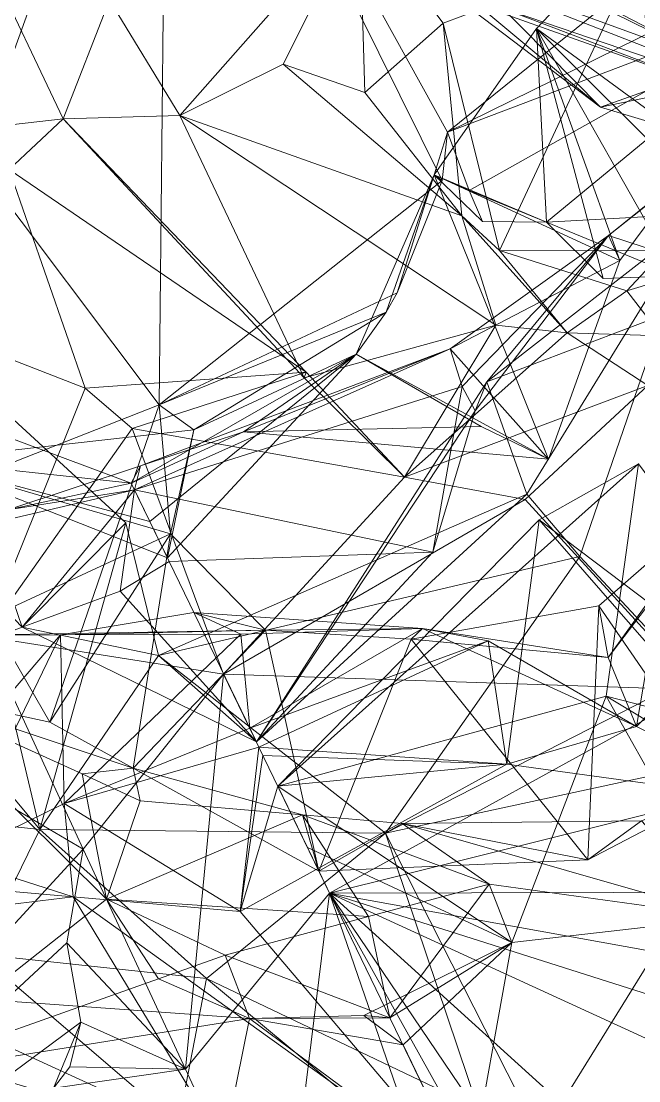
# Model space of a CAD drawing. Extents: x 8150 to 8561, y 2087 to 2332.
# Drawn here: x 8345.3 to 8384.7, y 2209.9 to 2277.4 of the extents above; entities that cross this region are included whole.
import ezdxf

# ---------------------------------------------------------------- set-up
doc = ezdxf.new("R2010")
doc.units = 0
doc.header["$MEASUREMENT"] = 0
doc.linetypes.add('CONTINUOUS2', pattern=[0])

msp = doc.modelspace()

# ---------------------------------------------------------------- linework, layer by layer
at = {"color": 7, "linetype": 'CONTINUOUS', "lineweight": 0}
msp.add_polyline3d([(8164.782, 2169.498, -1409.912), (8213.797, 2153.339, -1416.019), (8247.612, 2162.975, -1414.28), (8281.565, 2173.566, -1406.783), (8298.594, 2181.527, -1403.927), (8317.851, 2190.504, -1397.535), (8349.284, 2224.682, -1375), (8358.248, 2235.84, -1364.345)], dxfattribs=at)
at = {"color": 2, "linetype": 'CONTINUOUS2', "lineweight": 0}
for points in [[(8340.064, 2273.407, -1055.55), (8337.543, 2278.615, -1064.716), (8354.658, 2302.637, -1050), (8340.064, 2273.407, -1055.55)], [(8342.374, 2268.633, -1054.344), (8340.064, 2273.407, -1055.55), (8354.658, 2302.637, -1050), (8342.374, 2268.633, -1054.344)], [(8354.13, 2253.005, -1050), (8342.374, 2268.633, -1054.344), (8354.658, 2302.637, -1050), (8354.13, 2253.005, -1050)], [(8354.13, 2253.005, -1050), (8354.658, 2302.637, -1050), (8372.185, 2267.297, -1050), (8354.13, 2253.005, -1050)], [(8372.528, 2270.386, -1050), (8372.185, 2267.297, -1050), (8354.658, 2302.637, -1050), (8372.528, 2270.386, -1050)], [(8354.658, 2302.637, -1050), (8399.52, 2292.139, -1050), (8372.528, 2270.386, -1050), (8354.658, 2302.637, -1050)], [(8399.643, 2283.736, -1050), (8372.528, 2270.386, -1050), (8399.52, 2292.139, -1050), (8399.643, 2283.736, -1050)], [(8350.971, 2278.813, -1325), (8355.465, 2271.449, -1325), (8366.913, 2284.42, -1311.442), (8350.971, 2278.813, -1325)], [(8355.465, 2271.449, -1325), (8362.04, 2274.719, -1324.148), (8366.913, 2284.42, -1311.442), (8355.465, 2271.449, -1325)], [(8366.913, 2284.42, -1311.442), (8362.04, 2274.719, -1324.148), (8367.255, 2272.9, -1321.717), (8366.913, 2284.42, -1311.442)], [(8366.913, 2284.42, -1311.442), (8372.233, 2277.312, -1314.733), (8384.788, 2282.013, -1302.714), (8366.913, 2284.42, -1311.442)], [(8367.255, 2272.9, -1321.717), (8372.233, 2277.312, -1314.733), (8366.913, 2284.42, -1311.442), (8367.255, 2272.9, -1321.717)], [(8378.19, 2276.986, -1073), (8393.946, 2265.477, -1050), (8385.281, 2284.455, -1073), (8378.19, 2276.986, -1073)], [(8387.56, 2267.645, -1095), (8378.19, 2276.986, -1073), (8385.281, 2284.455, -1073), (8387.56, 2267.645, -1095)], [(8399.643, 2283.736, -1050), (8397.092, 2279.695, -1050), (8372.528, 2270.386, -1050), (8399.643, 2283.736, -1050)], [(8389.836, 2274.671, -1225), (8391.144, 2279.298, -1200), (8373.981, 2282.895, -1211.511), (8389.836, 2274.671, -1225)], [(8373.981, 2282.895, -1211.511), (8374.23, 2282.325, -1225), (8389.836, 2274.671, -1225), (8373.981, 2282.895, -1211.511)], [(8374.23, 2282.325, -1225), (8373.855, 2280.509, -1241.635), (8389.836, 2274.671, -1225), (8374.23, 2282.325, -1225)], [(8343.131, 2281.49, -1325), (8340.723, 2270.403, -1338.502), (8348.012, 2271.223, -1334.986), (8343.131, 2281.49, -1325)], [(8348.012, 2271.223, -1334.986), (8350.971, 2278.813, -1325), (8343.131, 2281.49, -1325), (8348.012, 2271.223, -1334.986)], [(8384.788, 2282.013, -1302.714), (8372.233, 2277.312, -1314.733), (8375.831, 2262.842, -1325), (8384.788, 2282.013, -1302.714)], [(8374.778, 2279.872, -1279.952), (8384.741, 2281.469, -1300), (8398.174, 2270.747, -1296.91), (8374.778, 2279.872, -1279.952)], [(8375.831, 2262.842, -1325), (8386.333, 2262.812, -1322.724), (8384.788, 2282.013, -1302.714), (8375.831, 2262.842, -1325)], [(8382.277, 2271.96, -1250), (8373.855, 2280.509, -1241.635), (8374.171, 2278.115, -1250), (8382.277, 2271.96, -1250)], [(8382.277, 2271.96, -1250), (8389.836, 2274.671, -1225), (8373.855, 2280.509, -1241.635), (8382.277, 2271.96, -1250)], [(8373.901, 2266.653, -1050), (8372.528, 2270.386, -1050), (8397.092, 2279.695, -1050), (8373.901, 2266.653, -1050)], [(8397.092, 2279.695, -1050), (8378.831, 2264.637, -1050), (8373.901, 2266.653, -1050), (8397.092, 2279.695, -1050)], [(8375.839, 2278.339, -1275), (8374.778, 2279.872, -1279.952), (8398.174, 2270.747, -1296.91), (8375.839, 2278.339, -1275)], [(8378.831, 2264.637, -1050), (8397.092, 2279.695, -1050), (8393.946, 2265.477, -1050), (8378.831, 2264.637, -1050)], [(8348.012, 2271.223, -1334.986), (8355.465, 2271.449, -1325), (8350.971, 2278.813, -1325), (8348.012, 2271.223, -1334.986)], [(8382.277, 2271.96, -1250), (8374.171, 2278.115, -1250), (8374.379, 2278.542, -1268.985), (8382.277, 2271.96, -1250)], [(8375.839, 2278.339, -1275), (8388.975, 2273.36, -1275), (8374.379, 2278.542, -1268.985), (8375.839, 2278.339, -1275)], [(8374.379, 2278.542, -1268.985), (8388.975, 2273.36, -1275), (8382.277, 2271.96, -1250), (8374.379, 2278.542, -1268.985)], [(8388.975, 2273.36, -1275), (8375.839, 2278.339, -1275), (8398.174, 2270.747, -1296.91), (8388.975, 2273.36, -1275)], [(8372.233, 2277.312, -1314.733), (8367.255, 2272.9, -1321.717), (8373.44, 2265.041, -1325), (8372.233, 2277.312, -1314.733)], [(8371.659, 2267.651, -1073), (8378.831, 2264.637, -1050), (8378.19, 2276.986, -1073), (8371.659, 2267.651, -1073)], [(8383.506, 2262.206, -1095), (8371.659, 2267.651, -1073), (8378.19, 2276.986, -1073), (8383.506, 2262.206, -1095)], [(8372.233, 2277.312, -1314.733), (8373.44, 2265.041, -1325), (8375.831, 2262.842, -1325), (8372.233, 2277.312, -1314.733)], [(8378.831, 2264.637, -1050), (8382.442, 2261.053, -1050), (8378.19, 2276.986, -1073), (8378.831, 2264.637, -1050)], [(8387.135, 2261.229, -1050), (8378.19, 2276.986, -1073), (8382.442, 2261.053, -1050), (8387.135, 2261.229, -1050)], [(8393.946, 2265.477, -1050), (8378.19, 2276.986, -1073), (8387.135, 2261.229, -1050), (8393.946, 2265.477, -1050)], [(8387.56, 2267.645, -1095), (8383.506, 2262.206, -1095), (8378.19, 2276.986, -1073), (8387.56, 2267.645, -1095)], [(8373.44, 2265.041, -1325), (8362.04, 2274.719, -1324.148), (8355.465, 2271.449, -1325), (8373.44, 2265.041, -1325)], [(8373.44, 2265.041, -1325), (8367.255, 2272.9, -1321.717), (8362.04, 2274.719, -1324.148), (8373.44, 2265.041, -1325)], [(8389.836, 2274.671, -1225), (8382.277, 2271.96, -1250), (8387.081, 2270.533, -1250), (8389.836, 2274.671, -1225)], [(8387.081, 2270.533, -1250), (8382.277, 2271.96, -1250), (8388.975, 2273.36, -1275), (8387.081, 2270.533, -1250)], [(8355.465, 2271.449, -1325), (8348.012, 2271.223, -1334.986), (8363.381, 2254.728, -1342.36), (8355.465, 2271.449, -1325)], [(8363.381, 2254.728, -1342.36), (8375.592, 2258.073, -1336.178), (8355.465, 2271.449, -1325), (8363.381, 2254.728, -1342.36)], [(8373.44, 2265.041, -1325), (8355.465, 2271.449, -1325), (8375.592, 2258.073, -1336.178), (8373.44, 2265.041, -1325)], [(8348.012, 2271.223, -1334.986), (8340.723, 2270.403, -1338.502), (8344.582, 2267.99, -1350), (8348.012, 2271.223, -1334.986)], [(8363.501, 2255.087, -1350), (8348.012, 2271.223, -1334.986), (8344.582, 2267.99, -1350), (8363.501, 2255.087, -1350)], [(8363.381, 2254.728, -1342.36), (8348.012, 2271.223, -1334.986), (8363.501, 2255.087, -1350), (8363.381, 2254.728, -1342.36)], [(8372.185, 2267.297, -1050), (8372.528, 2270.386, -1050), (8371.659, 2267.651, -1073), (8372.185, 2267.297, -1050)], [(8371.659, 2267.651, -1073), (8372.528, 2270.386, -1050), (8373.901, 2266.653, -1050), (8371.659, 2267.651, -1073)], [(8354.13, 2253.005, -1050), (8338.937, 2247.034, -1051.706), (8342.374, 2268.633, -1054.344), (8354.13, 2253.005, -1050)], [(8332.65, 2260.579, -1360.365), (8349.426, 2254.065, -1354.095), (8344.582, 2267.99, -1350), (8332.65, 2260.579, -1360.365)], [(8363.501, 2255.087, -1350), (8344.582, 2267.99, -1350), (8349.426, 2254.065, -1354.095), (8363.501, 2255.087, -1350)], [(8388.318, 2268.161, -1120), (8382.782, 2263.799, -1120), (8387.56, 2267.645, -1095), (8388.318, 2268.161, -1120)], [(8391.813, 2260.839, -1136.149), (8382.782, 2263.799, -1120), (8388.318, 2268.161, -1120), (8391.813, 2260.839, -1136.149)], [(8369.313, 2260.132, -1050), (8354.13, 2253.005, -1050), (8372.185, 2267.297, -1050), (8369.313, 2260.132, -1050)], [(8371.659, 2267.651, -1073), (8366.703, 2256.242, -1050), (8368.612, 2258.916, -1050), (8371.659, 2267.651, -1073)], [(8378.955, 2249.544, -1095.827), (8366.703, 2256.242, -1050), (8371.659, 2267.651, -1073), (8378.955, 2249.544, -1095.827)], [(8368.612, 2258.916, -1050), (8369.313, 2260.132, -1050), (8371.659, 2267.651, -1073), (8368.612, 2258.916, -1050)], [(8369.313, 2260.132, -1050), (8372.185, 2267.297, -1050), (8371.659, 2267.651, -1073), (8369.313, 2260.132, -1050)], [(8373.901, 2266.653, -1050), (8374.758, 2264.68, -1050), (8371.659, 2267.651, -1073), (8373.901, 2266.653, -1050)], [(8371.659, 2267.651, -1073), (8374.758, 2264.68, -1050), (8378.831, 2264.637, -1050), (8371.659, 2267.651, -1073)], [(8371.659, 2267.651, -1073), (8383.506, 2262.206, -1095), (8378.955, 2249.544, -1095.827), (8371.659, 2267.651, -1073)], [(8383.506, 2262.206, -1095), (8387.56, 2267.645, -1095), (8382.782, 2263.799, -1120), (8383.506, 2262.206, -1095)], [(8373.901, 2266.653, -1050), (8378.831, 2264.637, -1050), (8374.758, 2264.68, -1050), (8373.901, 2266.653, -1050)], [(8404.633, 2266.526, -1309.17), (8386.333, 2262.812, -1322.724), (8383.958, 2260.26, -1325), (8404.633, 2266.526, -1309.17)], [(8383.958, 2260.26, -1325), (8386.157, 2257.391, -1325), (8404.633, 2266.526, -1309.17), (8383.958, 2260.26, -1325)], [(8378.831, 2264.637, -1050), (8393.946, 2265.477, -1050), (8387.135, 2261.229, -1050), (8378.831, 2264.637, -1050)], [(8375.592, 2258.073, -1336.178), (8380.151, 2257.595, -1334.814), (8373.44, 2265.041, -1325), (8375.592, 2258.073, -1336.178)], [(8375.831, 2262.842, -1325), (8373.44, 2265.041, -1325), (8380.151, 2257.595, -1334.814), (8375.831, 2262.842, -1325)], [(8391.813, 2260.839, -1136.149), (8388.357, 2264.832, -1150), (8375.036, 2254.469, -1140.257), (8391.813, 2260.839, -1136.149)], [(8377.582, 2247.302, -1149.198), (8375.036, 2254.469, -1140.257), (8388.357, 2264.832, -1150), (8377.582, 2247.302, -1149.198)], [(8380.957, 2243.347, -1160.461), (8377.582, 2247.302, -1149.198), (8388.357, 2264.832, -1150), (8380.957, 2243.347, -1160.461)], [(8387.135, 2261.229, -1050), (8382.442, 2261.053, -1050), (8378.831, 2264.637, -1050), (8387.135, 2261.229, -1050)], [(8380.957, 2243.347, -1160.461), (8388.357, 2264.832, -1150), (8388.103, 2235.687, -1175), (8380.957, 2243.347, -1160.461)], [(8373.449, 2254.17, -1120), (8372.679, 2256.564, -1113.485), (8382.782, 2263.799, -1120), (8373.449, 2254.17, -1120)], [(8372.679, 2256.564, -1113.485), (8383.506, 2262.206, -1095), (8382.782, 2263.799, -1120), (8372.679, 2256.564, -1113.485)], [(8374.282, 2252.618, -1124.147), (8373.449, 2254.17, -1120), (8382.782, 2263.799, -1120), (8374.282, 2252.618, -1124.147)], [(8374.282, 2252.618, -1124.147), (8382.782, 2263.799, -1120), (8375.036, 2254.469, -1140.257), (8374.282, 2252.618, -1124.147)], [(8382.782, 2263.799, -1120), (8391.813, 2260.839, -1136.149), (8375.036, 2254.469, -1140.257), (8382.782, 2263.799, -1120)], [(8375.831, 2262.842, -1325), (8383.958, 2260.26, -1325), (8386.333, 2262.812, -1322.724), (8375.831, 2262.842, -1325)], [(8375.831, 2262.842, -1325), (8380.151, 2257.595, -1334.814), (8383.958, 2260.26, -1325), (8375.831, 2262.842, -1325)], [(8378.955, 2249.544, -1095.827), (8383.506, 2262.206, -1095), (8372.679, 2256.564, -1113.485), (8378.955, 2249.544, -1095.827)], [(8349.426, 2254.065, -1354.095), (8332.65, 2260.579, -1360.365), (8343.018, 2238.243, -1366.209), (8349.426, 2254.065, -1354.095)], [(8354.13, 2253.005, -1050), (8369.313, 2260.132, -1050), (8368.612, 2258.916, -1050), (8354.13, 2253.005, -1050)], [(8386.157, 2257.391, -1325), (8383.958, 2260.26, -1325), (8380.151, 2257.595, -1334.814), (8386.157, 2257.391, -1325)], [(8368.612, 2258.916, -1050), (8356.349, 2251.416, -1050), (8354.13, 2253.005, -1050), (8368.612, 2258.916, -1050)], [(8368.612, 2258.916, -1050), (8366.703, 2256.242, -1050), (8356.349, 2251.416, -1050), (8368.612, 2258.916, -1050)], [(8375.592, 2258.073, -1336.178), (8363.381, 2254.728, -1342.36), (8369.775, 2248.389, -1350), (8375.592, 2258.073, -1336.178)], [(8369.775, 2248.389, -1350), (8380.151, 2257.595, -1334.814), (8375.592, 2258.073, -1336.178), (8369.775, 2248.389, -1350)], [(8346.535, 2225.949, -1175), (8343.31, 2229.805, -1175), (8339.033, 2257.4, -1150), (8346.535, 2225.949, -1175)], [(8339.033, 2257.4, -1150), (8352.024, 2245.481, -1150), (8346.535, 2225.949, -1175), (8339.033, 2257.4, -1150)], [(8339.033, 2257.4, -1150), (8345.398, 2238.829, -1120), (8352.024, 2245.481, -1150), (8339.033, 2257.4, -1150)], [(8341.124, 2237.252, -1120), (8345.398, 2238.829, -1120), (8339.033, 2257.4, -1150), (8341.124, 2237.252, -1120)], [(8380.151, 2257.595, -1334.814), (8369.775, 2248.389, -1350), (8385.297, 2254.235, -1325), (8380.151, 2257.595, -1334.814)], [(8380.151, 2257.595, -1334.814), (8385.297, 2254.235, -1325), (8386.157, 2257.391, -1325), (8380.151, 2257.595, -1334.814)], [(8372.679, 2256.564, -1113.485), (8373.449, 2254.17, -1120), (8352.562, 2247.585, -1106.442), (8372.679, 2256.564, -1113.485)], [(8372.679, 2256.564, -1113.485), (8352.562, 2247.585, -1106.442), (8352.954, 2249.114, -1095), (8372.679, 2256.564, -1113.485)], [(8352.954, 2249.114, -1095), (8359.517, 2251.285, -1095), (8372.679, 2256.564, -1113.485), (8352.954, 2249.114, -1095)], [(8378.955, 2249.544, -1095.827), (8372.679, 2256.564, -1113.485), (8359.517, 2251.285, -1095), (8378.955, 2249.544, -1095.827)], [(8352.352, 2248.019, -1080.393), (8353.535, 2245.575, -1073.108), (8366.703, 2256.242, -1050), (8352.352, 2248.019, -1080.393)], [(8359.517, 2251.285, -1095), (8352.352, 2248.019, -1080.393), (8366.703, 2256.242, -1050), (8359.517, 2251.285, -1095)], [(8353.535, 2245.575, -1073.108), (8354.663, 2243.246, -1066.163), (8366.703, 2256.242, -1050), (8353.535, 2245.575, -1073.108)], [(8356.349, 2251.416, -1050), (8366.703, 2256.242, -1050), (8354.663, 2243.246, -1066.163), (8356.349, 2251.416, -1050)], [(8359.517, 2251.285, -1095), (8366.703, 2256.242, -1050), (8374.671, 2251.633, -1088.936), (8359.517, 2251.285, -1095)], [(8378.955, 2249.544, -1095.827), (8374.671, 2251.633, -1088.936), (8366.703, 2256.242, -1050), (8378.955, 2249.544, -1095.827)], [(8349.426, 2254.065, -1354.095), (8352.421, 2251.493, -1355.38), (8363.501, 2255.087, -1350), (8349.426, 2254.065, -1354.095)], [(8363.501, 2255.087, -1350), (8352.421, 2251.493, -1355.38), (8369.775, 2248.389, -1350), (8363.501, 2255.087, -1350)], [(8363.501, 2255.087, -1350), (8369.775, 2248.389, -1350), (8363.381, 2254.728, -1342.36), (8363.501, 2255.087, -1350)], [(8360.335, 2231.528, -1137.315), (8374.282, 2252.618, -1124.147), (8375.036, 2254.469, -1140.257), (8360.335, 2231.528, -1137.315)], [(8360.335, 2231.528, -1137.315), (8375.036, 2254.469, -1140.257), (8377.582, 2247.302, -1149.198), (8360.335, 2231.528, -1137.315)], [(8343.018, 2238.243, -1366.209), (8352.421, 2251.493, -1355.38), (8349.426, 2254.065, -1354.095), (8343.018, 2238.243, -1366.209)], [(8373.449, 2254.17, -1120), (8371.585, 2243.613, -1120), (8352.562, 2247.585, -1106.442), (8373.449, 2254.17, -1120)], [(8377.467, 2246.979, -1350), (8385.297, 2254.235, -1325), (8369.775, 2248.389, -1350), (8377.467, 2246.979, -1350)], [(8371.585, 2243.613, -1120), (8373.449, 2254.17, -1120), (8374.282, 2252.618, -1124.147), (8371.585, 2243.613, -1120)], [(8377.467, 2246.979, -1350), (8388.557, 2234.839, -1350), (8385.297, 2254.235, -1325), (8377.467, 2246.979, -1350)], [(8352.352, 2248.019, -1080.393), (8340.444, 2252.441, -1073), (8338.931, 2249.462, -1073), (8352.352, 2248.019, -1080.393)], [(8354.13, 2253.005, -1050), (8347.171, 2232.785, -1050), (8338.937, 2247.034, -1051.706), (8354.13, 2253.005, -1050)], [(8344.483, 2246.311, -1095), (8340.444, 2252.441, -1073), (8352.352, 2248.019, -1080.393), (8344.483, 2246.311, -1095)], [(8354.13, 2253.005, -1050), (8354.861, 2244.775, -1050), (8347.171, 2232.785, -1050), (8354.13, 2253.005, -1050)], [(8356.349, 2251.416, -1050), (8354.861, 2244.775, -1050), (8354.13, 2253.005, -1050), (8356.349, 2251.416, -1050)], [(8371.585, 2243.613, -1120), (8374.282, 2252.618, -1124.147), (8360.335, 2231.528, -1137.315), (8371.585, 2243.613, -1120)], [(8354.861, 2244.775, -1050), (8356.349, 2251.416, -1050), (8338.931, 2249.462, -1073), (8354.861, 2244.775, -1050)], [(8356.349, 2251.416, -1050), (8354.663, 2243.246, -1066.163), (8338.931, 2249.462, -1073), (8356.349, 2251.416, -1050)], [(8352.421, 2251.493, -1355.38), (8343.018, 2238.243, -1366.209), (8358.248, 2235.84, -1364.345), (8352.421, 2251.493, -1355.38)], [(8359.517, 2251.285, -1095), (8352.954, 2249.114, -1095), (8352.352, 2248.019, -1080.393), (8359.517, 2251.285, -1095)], [(8358.248, 2235.84, -1364.345), (8369.775, 2248.389, -1350), (8352.421, 2251.493, -1355.38), (8358.248, 2235.84, -1364.345)], [(8374.671, 2251.633, -1088.936), (8378.955, 2249.544, -1095.827), (8359.517, 2251.285, -1095), (8374.671, 2251.633, -1088.936)], [(8340.872, 2238.314, -1073), (8354.861, 2244.775, -1050), (8338.931, 2249.462, -1073), (8340.872, 2238.314, -1073)], [(8353.535, 2245.575, -1073.108), (8338.931, 2249.462, -1073), (8354.663, 2243.246, -1066.163), (8353.535, 2245.575, -1073.108)], [(8353.535, 2245.575, -1073.108), (8352.352, 2248.019, -1080.393), (8338.931, 2249.462, -1073), (8353.535, 2245.575, -1073.108)], [(8352.954, 2249.114, -1095), (8344.483, 2246.311, -1095), (8352.352, 2248.019, -1080.393), (8352.954, 2249.114, -1095)], [(8352.954, 2249.114, -1095), (8352.562, 2247.585, -1106.442), (8344.483, 2246.311, -1095), (8352.954, 2249.114, -1095)], [(8378.367, 2245.684, -1120), (8361.7, 2228.708, -1129.356), (8384.699, 2249.238, -1120), (8378.367, 2245.684, -1120)], [(8382.631, 2234.444, -1120), (8384.699, 2249.238, -1120), (8361.7, 2228.708, -1129.356), (8382.631, 2234.444, -1120)], [(8398.653, 2230.347, -1095), (8378.367, 2245.684, -1120), (8384.699, 2249.238, -1120), (8398.653, 2230.347, -1095)], [(8382.631, 2234.444, -1120), (8398.653, 2230.347, -1095), (8384.699, 2249.238, -1120), (8382.631, 2234.444, -1120)], [(8358.248, 2235.84, -1364.345), (8377.467, 2246.979, -1350), (8369.775, 2248.389, -1350), (8358.248, 2235.84, -1364.345)], [(8391.482, 2248.325, -1050), (8390.176, 2228.554, -1051.563), (8382.156, 2240.195, -1050), (8391.482, 2248.325, -1050)], [(8382.758, 2236.897, -1073), (8391.482, 2248.325, -1050), (8382.156, 2240.195, -1050), (8382.758, 2236.897, -1073)], [(8391.482, 2248.325, -1050), (8382.758, 2236.897, -1073), (8386.091, 2241.54, -1073), (8391.482, 2248.325, -1050)], [(8347.171, 2232.785, -1050), (8337.215, 2234.928, -1072.188), (8338.937, 2247.034, -1051.706), (8347.171, 2232.785, -1050)], [(8339.854, 2244.616, -1095), (8352.562, 2247.585, -1106.442), (8345.398, 2238.829, -1120), (8339.854, 2244.616, -1095)], [(8339.854, 2244.616, -1095), (8344.483, 2246.311, -1095), (8352.562, 2247.585, -1106.442), (8339.854, 2244.616, -1095)], [(8351.653, 2241.136, -1120), (8345.398, 2238.829, -1120), (8352.562, 2247.585, -1106.442), (8351.653, 2241.136, -1120)], [(8354.768, 2243.029, -1120.673), (8351.653, 2241.136, -1120), (8352.562, 2247.585, -1106.442), (8354.768, 2243.029, -1120.673)], [(8352.562, 2247.585, -1106.442), (8371.585, 2243.613, -1120), (8354.768, 2243.029, -1120.673), (8352.562, 2247.585, -1106.442)], [(8354.102, 2237.031, -1150), (8360.335, 2231.528, -1137.315), (8377.582, 2247.302, -1149.198), (8354.102, 2237.031, -1150)], [(8377.582, 2247.302, -1149.198), (8380.957, 2243.347, -1160.461), (8354.102, 2237.031, -1150), (8377.582, 2247.302, -1149.198)], [(8388.557, 2234.839, -1350), (8377.467, 2246.979, -1350), (8358.248, 2235.84, -1364.345), (8388.557, 2234.839, -1350)], [(8378.367, 2245.684, -1120), (8376.299, 2230.116, -1120), (8361.7, 2228.708, -1129.356), (8378.367, 2245.684, -1120)], [(8376.299, 2230.116, -1120), (8378.367, 2245.684, -1120), (8394.089, 2227.656, -1095), (8376.299, 2230.116, -1120)], [(8378.367, 2245.684, -1120), (8398.653, 2230.347, -1095), (8394.089, 2227.656, -1095), (8378.367, 2245.684, -1120)], [(8354.102, 2237.031, -1150), (8352.024, 2245.481, -1150), (8345.398, 2238.829, -1120), (8354.102, 2237.031, -1150)], [(8346.535, 2225.949, -1175), (8352.024, 2245.481, -1150), (8354.102, 2237.031, -1150), (8346.535, 2225.949, -1175)], [(8345.398, 2238.829, -1120), (8341.124, 2237.252, -1120), (8339.854, 2244.616, -1095), (8345.398, 2238.829, -1120)], [(8340.872, 2238.314, -1073), (8360.927, 2238.649, -1050), (8354.861, 2244.775, -1050), (8340.872, 2238.314, -1073)], [(8347.171, 2232.785, -1050), (8354.861, 2244.775, -1050), (8352.476, 2229.847, -1050.374), (8347.171, 2232.785, -1050)], [(8352.476, 2229.847, -1050.374), (8354.861, 2244.775, -1050), (8360.927, 2238.649, -1050), (8352.476, 2229.847, -1050.374)], [(8360.335, 2231.528, -1137.315), (8354.768, 2243.029, -1120.673), (8371.585, 2243.613, -1120), (8360.335, 2231.528, -1137.315)], [(8354.768, 2243.029, -1120.673), (8360.335, 2231.528, -1137.315), (8351.653, 2241.136, -1120), (8354.768, 2243.029, -1120.673)], [(8380.957, 2243.347, -1160.461), (8368.557, 2225.701, -1175), (8354.102, 2237.031, -1150), (8380.957, 2243.347, -1160.461)], [(8368.557, 2225.701, -1175), (8380.957, 2243.347, -1160.461), (8388.103, 2235.687, -1175), (8368.557, 2225.701, -1175)], [(8394.524, 2242.721, -1073), (8384.573, 2232.499, -1095), (8394.089, 2227.656, -1095), (8394.524, 2242.721, -1073)], [(8394.524, 2242.721, -1073), (8386.091, 2241.54, -1073), (8384.573, 2232.499, -1095), (8394.524, 2242.721, -1073)], [(8345.398, 2238.829, -1120), (8351.653, 2241.136, -1120), (8360.335, 2231.528, -1137.315), (8345.398, 2238.829, -1120)], [(8386.091, 2241.54, -1073), (8382.758, 2236.897, -1073), (8384.573, 2232.499, -1095), (8386.091, 2241.54, -1073)], [(8356.344, 2239.774, -1068.092), (8360.927, 2238.649, -1050), (8347.858, 2238.341, -1073), (8356.344, 2239.774, -1068.092)], [(8359.344, 2238.386, -1073), (8356.344, 2239.774, -1068.092), (8347.858, 2238.341, -1073), (8359.344, 2238.386, -1073)], [(8356.344, 2239.774, -1068.092), (8359.344, 2238.386, -1073), (8370.917, 2238.746, -1073), (8356.344, 2239.774, -1068.092)], [(8360.927, 2238.649, -1050), (8356.344, 2239.774, -1068.092), (8370.917, 2238.746, -1073), (8360.927, 2238.649, -1050)], [(8381.46, 2224.006, -1050), (8370.196, 2238.076, -1050), (8382.156, 2240.195, -1050), (8381.46, 2224.006, -1050)], [(8382.156, 2240.195, -1050), (8370.196, 2238.076, -1050), (8382.758, 2236.897, -1073), (8382.156, 2240.195, -1050)], [(8390.176, 2228.554, -1051.563), (8381.46, 2224.006, -1050), (8382.156, 2240.195, -1050), (8390.176, 2228.554, -1051.563)], [(8340.968, 2224.11, -1095), (8347.858, 2238.341, -1073), (8331.814, 2219.615, -1095), (8340.968, 2224.11, -1095)], [(8347.858, 2238.341, -1073), (8340.872, 2238.314, -1073), (8331.814, 2219.615, -1095), (8347.858, 2238.341, -1073)], [(8347.858, 2238.341, -1073), (8360.927, 2238.649, -1050), (8340.872, 2238.314, -1073), (8347.858, 2238.341, -1073)], [(8347.858, 2238.341, -1073), (8340.968, 2224.11, -1095), (8348.076, 2227.601, -1095), (8347.858, 2238.341, -1073)], [(8343.018, 2238.243, -1366.209), (8344.232, 2227.662, -1375), (8349.284, 2224.682, -1375), (8343.018, 2238.243, -1366.209)], [(8343.018, 2238.243, -1366.209), (8349.284, 2224.682, -1375), (8358.248, 2235.84, -1364.345), (8343.018, 2238.243, -1366.209)], [(8345.398, 2238.829, -1120), (8360.335, 2231.528, -1137.315), (8354.102, 2237.031, -1150), (8345.398, 2238.829, -1120)], [(8348.076, 2227.601, -1095), (8359.344, 2238.386, -1073), (8347.858, 2238.341, -1073), (8348.076, 2227.601, -1095)], [(8359.344, 2238.386, -1073), (8348.076, 2227.601, -1095), (8359.915, 2232.396, -1088.353), (8359.344, 2238.386, -1073)], [(8352.476, 2229.847, -1050.374), (8360.927, 2238.649, -1050), (8364.326, 2223.283, -1051.209), (8352.476, 2229.847, -1050.374)], [(8359.344, 2238.386, -1073), (8359.915, 2232.396, -1088.353), (8370.917, 2238.746, -1073), (8359.344, 2238.386, -1073)], [(8359.915, 2232.396, -1088.353), (8375.119, 2237.965, -1095), (8370.917, 2238.746, -1073), (8359.915, 2232.396, -1088.353)], [(8370.196, 2238.076, -1050), (8360.927, 2238.649, -1050), (8370.917, 2238.746, -1073), (8370.196, 2238.076, -1050)], [(8360.927, 2238.649, -1050), (8370.196, 2238.076, -1050), (8364.326, 2223.283, -1051.209), (8360.927, 2238.649, -1050)], [(8370.917, 2238.746, -1073), (8382.758, 2236.897, -1073), (8370.196, 2238.076, -1050), (8370.917, 2238.746, -1073)], [(8384.573, 2232.499, -1095), (8382.758, 2236.897, -1073), (8370.917, 2238.746, -1073), (8384.573, 2232.499, -1095)], [(8370.917, 2238.746, -1073), (8375.119, 2237.965, -1095), (8384.573, 2232.499, -1095), (8370.917, 2238.746, -1073)], [(8360.498, 2231.191, -1095.387), (8375.119, 2237.965, -1095), (8359.915, 2232.396, -1088.353), (8360.498, 2231.191, -1095.387)], [(8376.299, 2230.116, -1120), (8375.119, 2237.965, -1095), (8360.498, 2231.191, -1095.387), (8376.299, 2230.116, -1120)], [(8370.196, 2238.076, -1050), (8381.46, 2224.006, -1050), (8364.326, 2223.283, -1051.209), (8370.196, 2238.076, -1050)], [(8384.573, 2232.499, -1095), (8375.119, 2237.965, -1095), (8376.299, 2230.116, -1120), (8384.573, 2232.499, -1095)], [(8368.557, 2225.701, -1175), (8346.535, 2225.949, -1175), (8354.102, 2237.031, -1150), (8368.557, 2225.701, -1175)], [(8358.248, 2235.84, -1364.345), (8349.284, 2224.682, -1375), (8355.821, 2210.663, -1367.26), (8358.248, 2235.84, -1364.345)], [(8355.821, 2210.663, -1367.26), (8364.998, 2221.894, -1362.805), (8358.248, 2235.84, -1364.345), (8355.821, 2210.663, -1367.26)], [(8388.557, 2234.839, -1350), (8358.248, 2235.84, -1364.345), (8364.998, 2221.894, -1362.805), (8388.557, 2234.839, -1350)], [(8368.557, 2225.701, -1175), (8388.103, 2235.687, -1175), (8393.845, 2231.177, -1175), (8368.557, 2225.701, -1175)], [(8350.787, 2221.507, -1086.229), (8336.369, 2210.137, -1095), (8337.215, 2234.928, -1072.188), (8350.787, 2221.507, -1086.229)], [(8347.171, 2232.785, -1050), (8352.476, 2229.847, -1050.374), (8337.215, 2234.928, -1072.188), (8347.171, 2232.785, -1050)], [(8349.231, 2229.486, -1073), (8337.215, 2234.928, -1072.188), (8352.476, 2229.847, -1050.374), (8349.231, 2229.486, -1073)], [(8350.787, 2221.507, -1086.229), (8337.215, 2234.928, -1072.188), (8349.231, 2229.486, -1073), (8350.787, 2221.507, -1086.229)], [(8364.998, 2221.894, -1362.805), (8392.929, 2228.827, -1350), (8388.557, 2234.839, -1350), (8364.998, 2221.894, -1362.805)], [(8361.7, 2228.708, -1129.356), (8376.622, 2218.746, -1120), (8382.631, 2234.444, -1120), (8361.7, 2228.708, -1129.356)], [(8382.631, 2234.444, -1120), (8376.622, 2218.746, -1120), (8390.585, 2220.335, -1095), (8382.631, 2234.444, -1120)], [(8390.585, 2220.335, -1095), (8396.003, 2226.408, -1095), (8382.631, 2234.444, -1120), (8390.585, 2220.335, -1095)], [(8396.003, 2226.408, -1095), (8398.653, 2230.347, -1095), (8382.631, 2234.444, -1120), (8396.003, 2226.408, -1095)], [(8359.915, 2232.396, -1088.353), (8348.076, 2227.601, -1095), (8360.498, 2231.191, -1095.387), (8359.915, 2232.396, -1088.353)], [(8376.299, 2230.116, -1120), (8394.089, 2227.656, -1095), (8384.573, 2232.499, -1095), (8376.299, 2230.116, -1120)], [(8360.498, 2231.191, -1095.387), (8348.076, 2227.601, -1095), (8359.3, 2220.727, -1120), (8360.498, 2231.191, -1095.387)], [(8360.755, 2230.66, -1098.483), (8360.498, 2231.191, -1095.387), (8359.3, 2220.727, -1120), (8360.755, 2230.66, -1098.483)], [(8360.498, 2231.191, -1095.387), (8360.755, 2230.66, -1098.483), (8376.299, 2230.116, -1120), (8360.498, 2231.191, -1095.387)], [(8368.557, 2225.701, -1175), (8393.845, 2231.177, -1175), (8378.433, 2206.291, -1200), (8368.557, 2225.701, -1175)], [(8438.618, 2200.41, -1175), (8378.433, 2206.291, -1200), (8393.845, 2231.177, -1175), (8438.618, 2200.41, -1175)], [(8346.535, 2225.949, -1175), (8342.641, 2218.006, -1200), (8302.362, 2230.729, -1200), (8346.535, 2225.949, -1175)], [(8346.535, 2225.949, -1175), (8302.362, 2230.729, -1200), (8343.31, 2229.805, -1175), (8346.535, 2225.949, -1175)], [(8376.299, 2230.116, -1120), (8360.755, 2230.66, -1098.483), (8359.3, 2220.727, -1120), (8376.299, 2230.116, -1120)], [(8376.299, 2230.116, -1120), (8359.3, 2220.727, -1120), (8361.7, 2228.708, -1129.356), (8376.299, 2230.116, -1120)], [(8352.476, 2229.847, -1050.374), (8352.921, 2227.767, -1073), (8349.231, 2229.486, -1073), (8352.476, 2229.847, -1050.374)], [(8349.231, 2229.486, -1073), (8352.921, 2227.767, -1073), (8350.787, 2221.507, -1086.229), (8349.231, 2229.486, -1073)], [(8352.476, 2229.847, -1050.374), (8364.326, 2223.283, -1051.209), (8363.275, 2226.878, -1073), (8352.476, 2229.847, -1050.374)], [(8363.275, 2226.878, -1073), (8352.921, 2227.767, -1073), (8352.476, 2229.847, -1050.374), (8363.275, 2226.878, -1073)], [(8364.998, 2221.894, -1362.805), (8392.148, 2221.956, -1350), (8392.929, 2228.827, -1350), (8364.998, 2221.894, -1362.805)], [(8361.7, 2228.708, -1129.356), (8359.3, 2220.727, -1120), (8373.884, 2203.537, -1153.958), (8361.7, 2228.708, -1129.356)], [(8373.884, 2203.537, -1153.958), (8363.591, 2224.802, -1138.762), (8361.7, 2228.708, -1129.356), (8373.884, 2203.537, -1153.958)], [(8361.7, 2228.708, -1129.356), (8363.591, 2224.802, -1138.762), (8376.622, 2218.746, -1120), (8361.7, 2228.708, -1129.356)], [(8384.897, 2226.499, -1073), (8381.46, 2224.006, -1050), (8390.176, 2228.554, -1051.563), (8384.897, 2226.499, -1073)], [(8349.284, 2224.682, -1375), (8344.232, 2227.662, -1375), (8317.851, 2190.504, -1397.535), (8349.284, 2224.682, -1375)], [(8340.968, 2224.11, -1095), (8348.651, 2221.654, -1120), (8348.076, 2227.601, -1095), (8340.968, 2224.11, -1095)], [(8348.076, 2227.601, -1095), (8348.651, 2221.654, -1120), (8359.3, 2220.727, -1120), (8348.076, 2227.601, -1095)], [(8350.787, 2221.507, -1086.229), (8352.921, 2227.767, -1073), (8363.275, 2226.878, -1073), (8350.787, 2221.507, -1086.229)], [(8363.275, 2226.878, -1073), (8367.488, 2220.395, -1095), (8350.787, 2221.507, -1086.229), (8363.275, 2226.878, -1073)], [(8364.326, 2223.283, -1051.209), (8369.632, 2226.332, -1073), (8363.275, 2226.878, -1073), (8364.326, 2223.283, -1051.209)], [(8363.275, 2226.878, -1073), (8375.17, 2222.465, -1095), (8367.488, 2220.395, -1095), (8363.275, 2226.878, -1073)], [(8363.275, 2226.878, -1073), (8369.632, 2226.332, -1073), (8375.17, 2222.465, -1095), (8363.275, 2226.878, -1073)], [(8364.326, 2223.283, -1051.209), (8381.46, 2224.006, -1050), (8369.632, 2226.332, -1073), (8364.326, 2223.283, -1051.209)], [(8384.897, 2226.499, -1073), (8369.632, 2226.332, -1073), (8381.46, 2224.006, -1050), (8384.897, 2226.499, -1073)], [(8369.632, 2226.332, -1073), (8384.897, 2226.499, -1073), (8390.585, 2220.335, -1095), (8369.632, 2226.332, -1073)], [(8390.585, 2220.335, -1095), (8375.17, 2222.465, -1095), (8369.632, 2226.332, -1073), (8390.585, 2220.335, -1095)], [(8342.641, 2218.006, -1200), (8346.535, 2225.949, -1175), (8357.16, 2216.451, -1200), (8342.641, 2218.006, -1200)], [(8346.535, 2225.949, -1175), (8368.557, 2225.701, -1175), (8357.16, 2216.451, -1200), (8346.535, 2225.949, -1175)], [(8374.467, 2208.185, -1200), (8357.16, 2216.451, -1200), (8368.557, 2225.701, -1175), (8374.467, 2208.185, -1200)], [(8374.467, 2208.185, -1200), (8368.557, 2225.701, -1175), (8378.433, 2206.291, -1200), (8374.467, 2208.185, -1200)], [(8348.248, 2218.721, -1375), (8349.284, 2224.682, -1375), (8317.851, 2190.504, -1397.535), (8348.248, 2218.721, -1375)], [(8349.284, 2224.682, -1375), (8348.248, 2218.721, -1375), (8355.821, 2210.663, -1367.26), (8349.284, 2224.682, -1375)], [(8373.884, 2203.537, -1153.958), (8376.622, 2218.746, -1120), (8363.591, 2224.802, -1138.762), (8373.884, 2203.537, -1153.958)], [(8348.651, 2221.654, -1120), (8331.814, 2219.615, -1095), (8317.789, 2224.341, -1120), (8348.651, 2221.654, -1120)], [(8348.651, 2221.654, -1120), (8317.789, 2224.341, -1120), (8358.263, 2205.799, -1144.687), (8348.651, 2221.654, -1120)], [(8358.263, 2205.799, -1144.687), (8317.789, 2224.341, -1120), (8321.663, 2216.649, -1120), (8358.263, 2205.799, -1144.687)], [(8331.814, 2219.615, -1095), (8348.651, 2221.654, -1120), (8340.968, 2224.11, -1095), (8331.814, 2219.615, -1095)], [(8367.488, 2220.395, -1095), (8375.17, 2222.465, -1095), (8368.842, 2213.952, -1110.543), (8367.488, 2220.395, -1095)], [(8368.842, 2213.952, -1110.543), (8375.17, 2222.465, -1095), (8376.622, 2218.746, -1120), (8368.842, 2213.952, -1110.543)], [(8375.17, 2222.465, -1095), (8390.585, 2220.335, -1095), (8376.622, 2218.746, -1120), (8375.17, 2222.465, -1095)], [(8350.787, 2221.507, -1086.229), (8354.092, 2216.422, -1095), (8336.369, 2210.137, -1095), (8350.787, 2221.507, -1086.229)], [(8373.884, 2203.537, -1153.958), (8348.651, 2221.654, -1120), (8358.263, 2205.799, -1144.687), (8373.884, 2203.537, -1153.958)], [(8359.3, 2220.727, -1120), (8348.651, 2221.654, -1120), (8373.884, 2203.537, -1153.958), (8359.3, 2220.727, -1120)], [(8354.092, 2216.422, -1095), (8350.787, 2221.507, -1086.229), (8358.348, 2217.931, -1095), (8354.092, 2216.422, -1095)], [(8358.348, 2217.931, -1095), (8350.787, 2221.507, -1086.229), (8367.488, 2220.395, -1095), (8358.348, 2217.931, -1095)], [(8364.998, 2221.894, -1362.805), (8355.821, 2210.663, -1367.26), (8361.989, 2197.376, -1359.932), (8364.998, 2221.894, -1362.805)], [(8364.998, 2221.894, -1362.805), (8361.989, 2197.376, -1359.932), (8374.931, 2193.066, -1350), (8364.998, 2221.894, -1362.805)], [(8393.163, 2216.803, -1350), (8392.148, 2221.956, -1350), (8364.998, 2221.894, -1362.805), (8393.163, 2216.803, -1350)], [(8374.931, 2193.066, -1350), (8377.862, 2198.845, -1350), (8364.998, 2221.894, -1362.805), (8374.931, 2193.066, -1350)], [(8364.998, 2221.894, -1362.805), (8377.862, 2198.845, -1350), (8380.595, 2198.845, -1350), (8364.998, 2221.894, -1362.805)], [(8380.595, 2198.845, -1350), (8384.732, 2203.998, -1350), (8364.998, 2221.894, -1362.805), (8380.595, 2198.845, -1350)], [(8364.998, 2221.894, -1362.805), (8384.732, 2203.998, -1350), (8390.04, 2210.401, -1350), (8364.998, 2221.894, -1362.805)], [(8364.998, 2221.894, -1362.805), (8390.04, 2210.401, -1350), (8394.021, 2212.665, -1350), (8364.998, 2221.894, -1362.805)], [(8393.163, 2216.803, -1350), (8364.998, 2221.894, -1362.805), (8394.021, 2212.665, -1350), (8393.163, 2216.803, -1350)], [(8367.488, 2220.395, -1095), (8368.842, 2213.952, -1110.543), (8358.348, 2217.931, -1095), (8367.488, 2220.395, -1095)], [(8349.155, 2213.668, -1375), (8348.248, 2218.721, -1375), (8317.851, 2190.504, -1397.535), (8349.155, 2213.668, -1375)], [(8348.248, 2218.721, -1375), (8349.155, 2213.668, -1375), (8355.821, 2210.663, -1367.26), (8348.248, 2218.721, -1375)], [(8376.622, 2218.746, -1120), (8367.189, 2214.095, -1120), (8368.842, 2213.952, -1110.543), (8376.622, 2218.746, -1120)], [(8376.622, 2218.746, -1120), (8369.683, 2212.217, -1125.738), (8367.189, 2214.095, -1120), (8376.622, 2218.746, -1120)], [(8373.884, 2203.537, -1153.958), (8369.683, 2212.217, -1125.738), (8376.622, 2218.746, -1120), (8373.884, 2203.537, -1153.958)], [(8355.352, 2207.128, -1213.859), (8313.424, 2199.676, -1201.013), (8342.641, 2218.006, -1200), (8355.352, 2207.128, -1213.859)], [(8357.16, 2216.451, -1200), (8355.352, 2207.128, -1213.859), (8342.641, 2218.006, -1200), (8357.16, 2216.451, -1200)], [(8354.092, 2216.422, -1095), (8358.348, 2217.931, -1095), (8359.888, 2213.901, -1120), (8354.092, 2216.422, -1095)], [(8358.348, 2217.931, -1095), (8368.842, 2213.952, -1110.543), (8359.888, 2213.901, -1120), (8358.348, 2217.931, -1095)], [(8336.369, 2210.137, -1095), (8359.888, 2213.901, -1120), (8321.663, 2216.649, -1120), (8336.369, 2210.137, -1095)], [(8359.888, 2213.901, -1120), (8358.263, 2205.799, -1144.687), (8321.663, 2216.649, -1120), (8359.888, 2213.901, -1120)], [(8359.888, 2213.901, -1120), (8336.369, 2210.137, -1095), (8354.092, 2216.422, -1095), (8359.888, 2213.901, -1120)], [(8374.706, 2201.838, -1205.829), (8355.352, 2207.128, -1213.859), (8357.16, 2216.451, -1200), (8374.706, 2201.838, -1205.829)], [(8357.16, 2216.451, -1200), (8374.467, 2208.185, -1200), (8374.706, 2201.838, -1205.829), (8357.16, 2216.451, -1200)], [(8359.888, 2213.901, -1120), (8373.884, 2203.537, -1153.958), (8358.263, 2205.799, -1144.687), (8359.888, 2213.901, -1120)], [(8368.842, 2213.952, -1110.543), (8367.189, 2214.095, -1120), (8359.888, 2213.901, -1120), (8368.842, 2213.952, -1110.543)], [(8367.189, 2214.095, -1120), (8369.683, 2212.217, -1125.738), (8359.888, 2213.901, -1120), (8367.189, 2214.095, -1120)], [(8369.683, 2212.217, -1125.738), (8373.884, 2203.537, -1153.958), (8359.888, 2213.901, -1120), (8369.683, 2212.217, -1125.738)], [(8317.851, 2190.504, -1397.535), (8347.406, 2209.456, -1375), (8349.155, 2213.668, -1375), (8317.851, 2190.504, -1397.535)], [(8348.442, 2210.817, -1375), (8349.155, 2213.668, -1375), (8347.406, 2209.456, -1375), (8348.442, 2210.817, -1375)], [(8349.155, 2213.668, -1375), (8348.442, 2210.817, -1375), (8355.821, 2210.663, -1367.26), (8349.155, 2213.668, -1375)], [(8348.442, 2210.817, -1375), (8347.406, 2209.456, -1375), (8355.821, 2210.663, -1367.26), (8348.442, 2210.817, -1375)], [(8355.821, 2210.663, -1367.26), (8347.406, 2209.456, -1375), (8361.989, 2197.376, -1359.932), (8355.821, 2210.663, -1367.26)]]:
    msp.add_3dface(points, dxfattribs=at)

doc.saveas('drawing.dxf')
